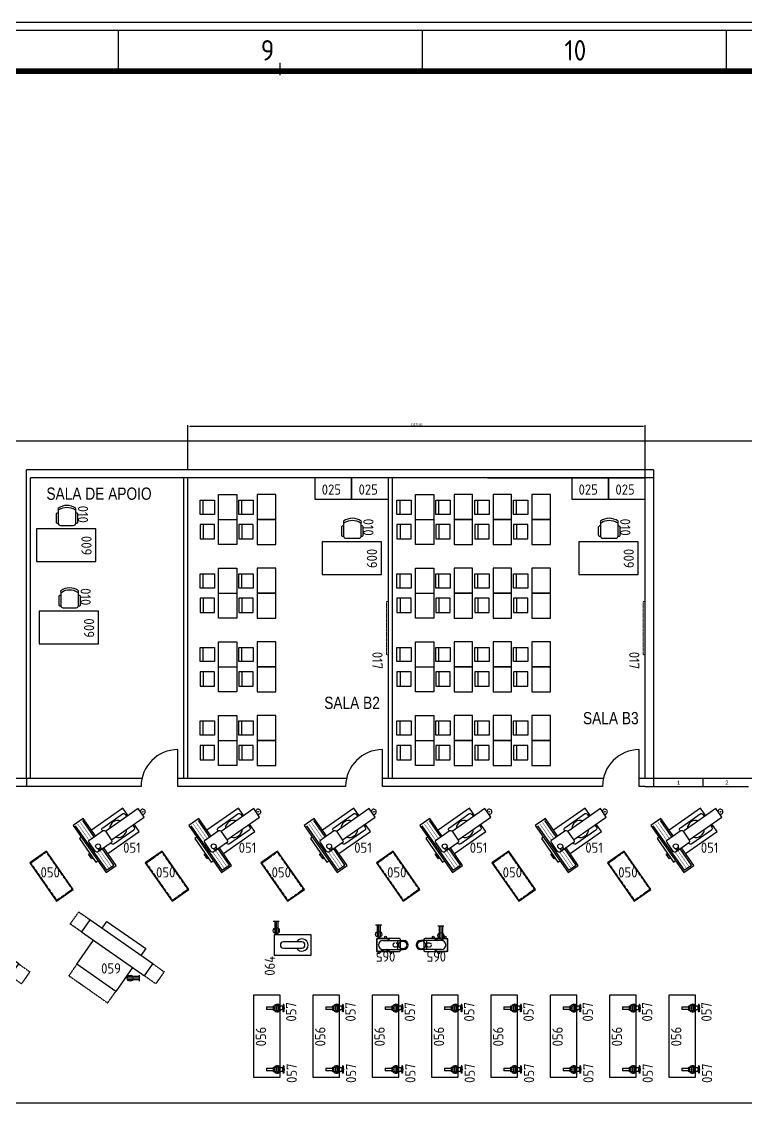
# Model space of a CAD drawing. Header units: millimetres. Extents: x 18768 to 1484868, y -11027 to 520152.
# Drawn here: x 714123 to 731816, y 157799 to 184707 of the extents above; entities that cross this region are included whole.
import ezdxf
from ezdxf.enums import TextEntityAlignment as Align

# ---------------------------------------------------------------- set-up
doc = ezdxf.new("R2010")
doc.units = ezdxf.units.MM
for name, pattern in [('DASHDOT2', [0.5, 0.25, -0.125, 0, -0.125]), ('DASHED', [0.75, 0.55, -0.2]), ('DIVIDE', [2.15, 1.5, -0.2, 0.05, -0.15, 0.05, -0.2]), ('HIDDEN', [0.375, 0.25, -0.125]), ('HIDDEN2', [4.7625, 3.175, -1.5875])]:
    doc.linetypes.add(name, pattern=pattern)
for name, color, linetype in [('025', 3, 'Continuous'), ('050', 166, 'Continuous'), ('100', 176, 'Continuous'), ('4-MOBILIA', 4, 'Continuous'), ('L018-SIMBOLO1', 3, 'Continuous'), ('L025-CONTORNO', 7, 'Continuous'), ('L025-IMAGIN', 1, 'DIVIDE'), ('L025-TEXTO', 7, 'Continuous'), ('L035-ARRANJO-ADQUIRIR', 102, 'Continuous'), ('L035-ARRANJO-EXISTENTE', 180, 'Continuous'), ('L035-TEXTO', 40, 'Continuous'), ('L1-ARRANJO', 5, 'Continuous'), ('L9-DASHDOT', 1, 'DASHDOT2'), ('PAREDES', 7, 'Continuous')]:
    doc.layers.add(name, color=color, linetype=linetype)
doc.layers.add('L035-DEMOLIÇÃO', color=40, linetype='Continuous', plot=False)
doc.styles.add('ISO-CP--18', font='isocp.shx', dxfattribs={"width": 0.75, "height": 180})
doc.styles.add('ISO-CP--25', font='isocp.shx', dxfattribs={"height": 250})
doc.styles.add('ISO-CP--50', font='isocp.shx', dxfattribs={"height": 500})
doc.styles.get("Standard").update_dxf_attribs({"font": 'arial.ttf'})
doc.dimstyles.new('Anotativo', dxfattribs={"dimscale": 0, "dimtxt": 2.5, "dimasz": 2.5, "dimexe": 1.25, "dimexo": 0.625, "dimtad": 1, "dimtxsty": 'Standard', "dimcen": 2.5, "dimadec": 0, "dimazin": 0, "dimtfac": 1, "dimtmove": 0, "dimatfit": 3, "dimfxl": 1, "dimarcsym": 0})

# ---------------------------------------------------------------- blocks, each defined once
blk = doc.blocks.new('A0')
at = {"layer": '025'}
for points in [[(119300, 84500), (119300, 0), (0, 0), (0, 84500)], [(200, 84300), (119100, 84300), (119100, 200), (200, 200)]]:
    blk.add_lwpolyline(points, close=True, dxfattribs=at)
at = {"layer": '050'}
for p, q in [((59648, 84300), (59648, 83300)), ((67079, 84300), (67079, 83300)), ((74510, 84300), (74510, 83300))]:
    blk.add_line(p, q, dxfattribs=at)
at = {"layer": '100'}
for p, q in [((63600, 83500), (63600, 83200)), ((63550, 83300), (63650, 83300)), ((63565, 83300), (63635, 83300))]:
    blk.add_line(p, q, dxfattribs=at)
at = {"layer": '100', "const_width": 140}
blk.add_lwpolyline([(2700, 83300), (118100, 83300), (118100, 1200), (2700, 1200)], close=True, dxfattribs=at)
at = {"layer": '050', "style": 'ISO-CP--50'}
for s, p in [('9', (63137, 83558)), ('10', (70560, 83558))]:
    blk.add_text(s, height=500, dxfattribs=at).set_placement(p)
blk = doc.blocks.new('*D203')
at = {"color": 0, "lineweight": -2, "transparency": 16777216}
for p, q in [((718179, 173777), (718179, 174852)), ((718229, 174827), (729306, 174827)), ((729356, 173577), (729356, 174852))]:
    blk.add_line(p, q, dxfattribs=at)
at = {"color": 0, "lineweight": 15, "transparency": 16777216}
for points in [[(718229, 174836), (718229, 174819), (718179, 174827)], [(729306, 174836), (729306, 174819), (729356, 174827)]]:
    blk.add_solid(points, dxfattribs=at)
at = {"layer": 'DEFPOINTS', "color": 0, "lineweight": 15, "transparency": 16777216}
for p in [(729356, 174827), (718179, 173765), (729356, 173565)]:
    blk.add_point(p, dxfattribs=at)
at = {"color": 0, "transparency": 16777216, "insert": (723768, 174870), "char_height": 50, "attachment_point": 5}
blk.add_mtext('11176,85', dxfattribs=at)
blk = doc.blocks.new('BL_SENAI_id9300159197')
at = {"layer": 'L025-CONTORNO', "color": 0, "linetype": 'HIDDEN', "lineweight": 9}
blk.add_lwpolyline([(-650, -50), (650, -50), (650, 0), (-650, 0)], close=True, dxfattribs=at)
at = {"layer": 'L025-TEXTO', "lineweight": 9, "style": 'ISO-CP--25'}
blk.add_attdef('rmp_mt_codmaterial', (15, 15), '', height=40, dxfattribs=at)
at = {"layer": 'L025-TEXTO', "lineweight": 9, "style": 'ISO-CP--25', "flags": 1}
for tag in ['rmp_mt_nomeunid', 'rmp_mt_potencia', 'rmp_mt_cod']:
    blk.add_attdef(tag, (15, 15), '', height=40, dxfattribs=at)
blk = doc.blocks.new('BL_SENAI_id9320211380')
at = {"layer": 'L035-ARRANJO-ADQUIRIR', "color": 0}
for points in [[(-38, 199), (-58, 199, 0.414214), (-88, 169), (-88, -21, 0.414214), (-58, -51), (-38, -51)], [(388, -137, 0.129448), (395, -110), (395, 195, 0.414214), (341, 249), (16, 249, 0.414214), (-38, 195), (-38, -112, 0.120944), (-32, -137)], [(395, -51), (415, -51, 0.414214), (445, -21), (445, 169, 0.414214), (415, 199), (395, 199)], [(368, -137, -0.290756), (-12, -137, 0.829608), (-38, -166, 0.333333), (394, -166, 0.829608), (368, -137)]]:
    blk.add_lwpolyline(points, format="xyb", dxfattribs=at)
at = {"layer": 'L025-TEXTO', "style": 'ISO-CP--25'}
blk.add_attdef('rmp_mt_codmaterial', (15, 15), '', height=40, dxfattribs=at)
at = {"layer": 'L025-TEXTO', "style": 'ISO-CP--25', "flags": 1}
for tag in ['rmp_mt_nomeunid', 'rmp_mt_potencia', 'rmp_mt_cod']:
    blk.add_attdef(tag, (15, 15), '', height=40, dxfattribs=at)
blk = doc.blocks.new('BL_SENAI_id9320220810')
at = {"layer": 'L025-CONTORNO', "color": 0}
blk.add_lwpolyline([(-688, 238), (112, 238), (112, 1688), (-688, 1688)], close=True, dxfattribs=at)
at = {"layer": 'L025-TEXTO', "style": 'ISO-CP--25'}
blk.add_attdef('rmp_mt_codmaterial', (15, 15), '', height=40, dxfattribs=at)
at = {"layer": 'L025-TEXTO', "style": 'ISO-CP--25', "flags": 1}
for tag in ['rmp_mt_nomeunid', 'rmp_mt_potencia', 'rmp_mt_cod']:
    blk.add_attdef(tag, (15, 15), '', height=40, dxfattribs=at)
blk = doc.blocks.new('BL_SENAI_id9320230440')
at = {"layer": 'L035-ARRANJO-ADQUIRIR', "color": 0}
blk.add_lwpolyline([(0, 520), (-900, 520), (-900, 0), (0, 0)], close=True, dxfattribs=at)
at = {"layer": 'L025-TEXTO', "style": 'ISO-CP--25'}
blk.add_attdef('rmp_mt_codmaterial', (15, 15), '', height=40, dxfattribs=at)
at = {"layer": 'L025-TEXTO', "style": 'ISO-CP--25', "flags": 1}
for tag in ['rmp_mt_nomeunid', 'rmp_mt_potencia', 'rmp_mt_cod']:
    blk.add_attdef(tag, (15, 15), '', height=40, dxfattribs=at)
blk = doc.blocks.new('BL_SENAI_id9330820430')
at = {"layer": 'L035-ARRANJO-EXISTENTE', "color": 0}
for p, q in [((-1155, 673), (-395, -412)), ((-695, 408), (-971, 803)), ((410, 533), (281, 718)), ((-359, -5), (410, 533)), ((-572, 76), (-599, 116)), ((-519, 113), (-572, 76)), ((-545, 150), (-519, 113)), ((-211, -283), (-487, 112)), ((-395, -412), (-211, -283))]:
    blk.add_line(p, q, dxfattribs=at)
for points in [[(138, 922), (8, 1107), (-761, 568)], [(-271, 331), (527, 890), (383, 1095), (-415, 536)], [(-664, 430), (-962, 855), (-1207, 683), (-404, -464), (-159, -292), (-456, 133)], [(-1007, 396), (-1056, 361), (-655, -212), (-605, -177)]]:
    blk.add_lwpolyline(points, dxfattribs=at)
for points in [[(-491, 551), (-497, 560, -0.414214), (-484, 629), (-4, 966, -0.414214), (65, 953), (104, 899)], [(247, 694), (285, 639, -0.414214), (273, 570), (-207, 234, -0.414214), (-277, 246), (-283, 255)]]:
    blk.add_lwpolyline(points, format="xyb", dxfattribs=at)
at = {"layer": 'L035-ARRANJO-EXISTENTE', "color": 0, "const_width": 10}
for points in [[(-815, 318), (-1094, 717)], [(-756, 365), (-1032, 760)], [(-334, -369), (-613, 30)], [(-272, -326), (-548, 69)]]:
    blk.add_lwpolyline(points, dxfattribs=at)
at = {"layer": 'L035-ARRANJO-EXISTENTE', "color": 0}
blk.add_lwpolyline([(-662, 50), (-812, 265, -0.414214), (-800, 335), (-488, 553, -0.414214), (-418, 541), (-268, 326, -0.414214), (-280, 256), (-592, 38, -0.414214)], format="xyb", close=True, dxfattribs=at)
blk.add_lwpolyline([(-748, -136), (-831, -17), (-805, 2), (-721, -118)], close=True, dxfattribs=at)
for centre, radius in [((493, 1019), 9.04), ((-598, 175), 59.7)]:
    blk.add_circle(centre, radius, dxfattribs=at)
for centre, radius, start, end in [((493, 1019), 61.7, 255.737, 174.263), ((-106, 600), 209, 71.712, 178.288), ((-106, 600), 209, 251.712, 358.288)]:
    blk.add_arc(centre, radius, start, end, dxfattribs=at)
at = {"layer": 'L025-TEXTO', "style": 'ISO-CP--18'}
blk.add_attdef('rmp_mt_codmaterial', (15, 15), '', height=40, dxfattribs=at)
at = {"layer": 'L025-TEXTO', "style": 'ISO-CP--18', "flags": 1}
for tag in ['rmp_mt_nomeunid', 'rmp_mt_potencia', 'rmp_mt_cod']:
    blk.add_attdef(tag, (15, 15), '', height=40, dxfattribs=at)
blk = doc.blocks.new('BL_SENAI_id9320230820')
at = {"layer": 'L035-ARRANJO-EXISTENTE', "color": 0}
blk.add_lwpolyline([(-449, -183), (691, -183), (691, 317), (-449, 317)], close=True, dxfattribs=at)
at = {"layer": 'L035-ARRANJO-EXISTENTE', "color": 0, "linetype": 'HIDDEN2'}
blk.add_lwpolyline([(-431, -165), (673, -165), (673, 299), (-431, 299)], close=True, dxfattribs=at)
at = {"layer": 'L025-TEXTO', "style": 'ISO-CP--25'}
blk.add_attdef('rmp_mt_codmaterial', (15, 15), '', height=40, dxfattribs=at)
at = {"layer": 'L025-TEXTO', "style": 'ISO-CP--25', "flags": 1}
for tag in ['rmp_mt_nomeunid', 'rmp_mt_potencia', 'rmp_mt_cod']:
    blk.add_attdef(tag, (15, 15), '', height=40, dxfattribs=at)
blk = doc.blocks.new('BL_SENAI_id9310100290')
at = {"layer": 'L035-ARRANJO-EXISTENTE', "color": 0}
for p, q in [((-515, 200), (-515, 139)), ((-515, 200), (-340, 200)), ((-340, 139), (-515, 139)), ((-340, 112), (-340, 227)), ((-340, 227), (-272, 227)), ((-272, 112), (-340, 112)), ((-228, 233), (-238, 233)), ((-238, 219), (-238, 106)), ((-238, 106), (-228, 106)), ((-228, 106), (-228, 233)), ((-217, 106), (-217, 233)), ((-217, 233), (-207, 233)), ((-207, 106), (-217, 106)), ((-207, 219), (-207, 106)), ((-178, 144), (-178, 195)), ((-114, 214), (-159, 214)), ((-114, 125), (-159, 125)), ((-121, 214), (-121, 125)), ((-114, 214), (-114, 125))]:
    blk.add_line(p, q, dxfattribs=at)
for points in [[(-340, 143), (-340, 197), (-314, 197), (-314, 143)], [(-268, 233), (-238, 233), (-238, 106), (-268, 106)], [(-178, 233), (-207, 233), (-207, 106), (-178, 106)], [(-114, 156), (-114, 183), (-83, 183), (-83, 156)], [(-104, 259), (-104, 252), (-88, 252), (-88, 259)], [(-104, 80), (-104, 86), (-88, 86), (-88, 80)]]:
    blk.add_lwpolyline(points, close=True, dxfattribs=at)
for points in [[(-99, 183), (-99, 252), (-92, 252), (-92, 183)], [(-92, 156), (-92, 86), (-99, 86), (-99, 156)]]:
    blk.add_lwpolyline(points, dxfattribs=at)
for centre in [(-250, 248), (-250, 92)]:
    blk.add_circle(centre, 7.45, dxfattribs=at)
for centre, radius, start, end in [((-247, 170), 92.8, 41.7386, 141.8707), ((-247, 170), 92.8, 218.1293, 318.2614), ((-272, 231), 4.33, 270, 0), ((-272, 108), 4.33, 0, 90), ((-159, 233), 19, 180, 270), ((-159, 106), 19, 90, 180)]:
    blk.add_arc(centre, radius, start, end, dxfattribs=at)
at = {"layer": 'L025-TEXTO', "style": 'ISO-CP--25'}
blk.add_attdef('rmp_mt_codmaterial', (15, 15), '', height=40, dxfattribs=at)
at = {"layer": 'L025-TEXTO', "style": 'ISO-CP--25', "flags": 1}
for tag in ['rmp_mt_nomeunid', 'rmp_mt_potencia', 'rmp_mt_cod']:
    blk.add_attdef(tag, (15, 15), '', height=40, dxfattribs=at)
blk = doc.blocks.new('BL_SENAI_id9320240650')
at = {"layer": 'L035-ARRANJO-EXISTENTE', "color": 0}
blk.add_lwpolyline([(-595, 399), (-595, -251), (1405, -251), (1405, 399)], close=True, dxfattribs=at)
at = {"layer": 'L025-TEXTO', "style": 'ISO-CP--25'}
blk.add_attdef('rmp_mt_codmaterial', (15, 15), '', height=40, dxfattribs=at)
at = {"layer": 'L025-TEXTO', "style": 'ISO-CP--25', "flags": 1}
for tag in ['rmp_mt_nomeunid', 'rmp_mt_potencia', 'rmp_mt_cod']:
    blk.add_attdef(tag, (15, 15), '', height=40, dxfattribs=at)
blk = doc.blocks.new('BL_SENAI_id9330820400')
at = {"layer": 'L1-ARRANJO', "color": 0}
for points in [[(-1485, 714), (-1485, 1424), (-325, 1424), (-325, 714)], [(-325, 354), (-325, 149), (-1485, 149), (-1485, 354)]]:
    blk.add_lwpolyline(points, dxfattribs=at)
blk.add_lwpolyline([(35, 714), (-1845, 714), (-1845, 354), (35, 354)], close=True, dxfattribs=at)
at = {"layer": 'L9-DASHDOT', "color": 0}
for points in [[(-325, 1424), (-325, 1769), (-1485, 1769), (-1485, 1424)], [(-1845, 354), (-2180, 354), (-2180, 714), (-1845, 714)], [(35, 714), (370, 714), (370, 354), (35, 354)]]:
    blk.add_lwpolyline(points, dxfattribs=at)
at = {"layer": 'L025-TEXTO', "style": 'ISO-CP--25'}
blk.add_attdef('rmp_mt_codmaterial', (15, 15), '', height=40, dxfattribs=at)
at = {"layer": 'L025-TEXTO', "style": 'ISO-CP--25', "flags": 1}
for tag in ['rmp_mt_nomeunid', 'rmp_mt_potencia', 'rmp_mt_cod']:
    blk.add_attdef(tag, (15, 15), '', height=40, dxfattribs=at)
blk = doc.blocks.new('BL_SENAI_id9330820370')
at = {"layer": 'L035-ARRANJO-EXISTENTE', "color": 0}
blk.add_lwpolyline([(0, 900), (-500, 900), (-500, 0), (0, 0)], close=True, dxfattribs=at)
blk.add_lwpolyline([(-325, 675), (-325, 225, 1), (-175, 225), (-175, 675, 1)], format="xyb", close=True, dxfattribs=at)
blk.add_arc((-250, 675), 150, 300, 240, dxfattribs=at)
at = {"layer": 'L025-TEXTO', "style": 'ISO-CP--25'}
blk.add_attdef('rmp_mt_codmaterial', (15, 15), '', height=40, dxfattribs=at)
at = {"layer": 'L025-TEXTO', "style": 'ISO-CP--25', "flags": 1}
for tag in ['rmp_mt_nomeunid', 'rmp_mt_potencia', 'rmp_mt_cod']:
    blk.add_attdef(tag, (15, 15), '', height=40, dxfattribs=at)
blk = doc.blocks.new('BL_SENAI_id9390100010')
at = {"layer": 'L035-ARRANJO-ADQUIRIR', "color": 0}
for p, q in [((-75, -77), (-75, 429)), ((142, 289), (-75, 289)), ((142, -77), (142, 429)), ((-148, 3), (-75, 94)), ((-143, -1), (-75, 74)), ((210, 106), (142, 24)), ((215, 101), (142, 3)), ((215, -154), (142, -63)), ((209, -158), (142, -83))]:
    blk.add_line(p, q, dxfattribs=at)
at = {"layer": 'L035-ARRANJO-ADQUIRIR', "color": 0, "linetype": 'DASHED'}
blk.add_line((164, -219), (-98, -219), dxfattribs=at)
at = {"layer": 'L035-ARRANJO-ADQUIRIR', "color": 0}
for points in [[(189, 229), (189, 326, 0.414214), (164, 351), (-98, 351, 0.414214), (-123, 326), (-123, 35)], [(-123, 21), (-123, -194, 0.178739), (-117, -210, 0.178739)], [(183, -210, 0.178739), (189, -194), (189, -136)]]:
    blk.add_lwpolyline(points, format="xyb", dxfattribs=at)
for points in [[(-88, 78), (-117, 78), (-117, 43)], [(-117, 28), (-117, -210), (-117, -232), (183, -232), (183, -129)], [(183, 74), (183, 78), (142, 78)], [(183, -114), (183, 58)], [(189, 81), (189, 229)], [(189, -122), (189, 66)]]:
    blk.add_lwpolyline(points, dxfattribs=at)
at = {"layer": 'L035-ARRANJO-ADQUIRIR', "color": 0, "linetype": 'DASHED'}
for points in [[(-117, -210, 0.219243), (-98, -219)], [(164, -219, 0.219243), (183, -210, 0.219243)]]:
    blk.add_lwpolyline(points, format="xyb", dxfattribs=at)
for centre, radius in [((33, 407), 97.5), ((33, 229), 55.8)]:
    blk.add_circle(centre, radius, dxfattribs=at)
at = {"layer": 'L035-ARRANJO-ADQUIRIR', "color": 0}
for centre in [(-159, -15), (226, 121), (226, -172)]:
    blk.add_circle(centre, 22, dxfattribs=at)
for centre, start, end in [((33, 429), 0, 180), ((33, -77), 180, 0)]:
    blk.add_arc(centre, 109, start, end, dxfattribs=at)
at = {"layer": 'L025-TEXTO', "style": 'ISO-CP--25'}
blk.add_attdef('rmp_mt_codmaterial', (15, 15), '', height=40, dxfattribs=at)
at = {"layer": 'L025-TEXTO', "style": 'ISO-CP--25', "flags": 1}
for tag in ['rmp_mt_nomeunid', 'rmp_mt_potencia', 'rmp_mt_cod']:
    blk.add_attdef(tag, (15, 15), '', height=40, dxfattribs=at)

msp = doc.modelspace()

# ---------------------------------------------------------------- linework, layer by layer
for p, q in [((717932.288, 166024.6), (717932.288, 166924.6)), ((722932.288, 166024.6), (722932.288, 166924.6)), ((729209.139, 166024.6), (729209.139, 166924.6))]:
    msp.add_line(p, q)
at = {"color": 1}
for p, q in [((714229.324, 166224.6), (714229.324, 166024.6)), ((729560.175, 166024.6), (729560.175, 166224.6)), ((730772.175, 166024.6), (730772.175, 166224.6))]:
    msp.add_line(p, q, dxfattribs=at)
for centre in [(717932.288, 166024.6), (722932.288, 166024.6), (729209.139, 166024.6)]:
    msp.add_arc(centre, 900, 90, 180)
at = {"layer": '4-MOBILIA', "linetype": 'Continuous'}
for p, q in [((718548.434, 172673.919), (718548.434, 173023.919)), ((719498.434, 172673.919), (719498.434, 173023.919)), ((723361.365, 172673.919), (723361.365, 173023.919)), ((724311.365, 172673.919), (724311.365, 173023.919)), ((725261.365, 172673.919), (725261.365, 173023.919)), ((726211.365, 172673.919), (726211.365, 173023.919)), ((718548.434, 172423.919), (718548.434, 172073.919)), ((719498.434, 172423.919), (719498.434, 172073.919)), ((723361.365, 172423.919), (723361.365, 172073.919)), ((724311.365, 172423.919), (724311.365, 172073.919)), ((725261.365, 172423.919), (725261.365, 172073.919)), ((726211.365, 172423.919), (726211.365, 172073.919)), ((718548.434, 170873.919), (718548.434, 171223.919)), ((719498.434, 170873.919), (719498.434, 171223.919)), ((723361.365, 170873.919), (723361.365, 171223.919)), ((724311.365, 170873.919), (724311.365, 171223.919)), ((725261.365, 170873.919), (725261.365, 171223.919)), ((726211.365, 170873.919), (726211.365, 171223.919)), ((718548.434, 170623.919), (718548.434, 170273.919)), ((719498.434, 170623.919), (719498.434, 170273.919)), ((723361.365, 170623.919), (723361.365, 170273.919)), ((724311.365, 170623.919), (724311.365, 170273.919)), ((725261.365, 170623.919), (725261.365, 170273.919)), ((726211.365, 170623.919), (726211.365, 170273.919)), ((718548.434, 169073.919), (718548.434, 169423.919)), ((719498.434, 169073.919), (719498.434, 169423.919)), ((723361.365, 169073.919), (723361.365, 169423.919)), ((724311.365, 169073.919), (724311.365, 169423.919)), ((725261.365, 169073.919), (725261.365, 169423.919)), ((726211.365, 169073.919), (726211.365, 169423.919)), ((718548.434, 168823.919), (718548.434, 168473.919)), ((719498.434, 168823.919), (719498.434, 168473.919)), ((723361.365, 168823.919), (723361.365, 168473.919)), ((724311.365, 168823.919), (724311.365, 168473.919)), ((725261.365, 168823.919), (725261.365, 168473.919)), ((726211.365, 168823.919), (726211.365, 168473.919)), ((718548.434, 167273.919), (718548.434, 167623.919)), ((719498.434, 167273.919), (719498.434, 167623.919)), ((723361.365, 167273.919), (723361.365, 167623.919)), ((724311.365, 167273.919), (724311.365, 167623.919)), ((725261.365, 167273.919), (725261.365, 167623.919)), ((726211.365, 167273.919), (726211.365, 167623.919)), ((718548.434, 167023.919), (718548.434, 166673.919)), ((719498.434, 167023.919), (719498.434, 166673.919)), ((723361.365, 167023.919), (723361.365, 166673.919)), ((724311.365, 167023.919), (724311.365, 166673.919)), ((725261.365, 167023.919), (725261.365, 166673.919)), ((726211.365, 167023.919), (726211.365, 166673.919))]:
    msp.add_line(p, q, dxfattribs=at)
at = {"layer": '4-MOBILIA'}
for p, q in [((718923.434, 172548.919), (719373.434, 172548.919)), ((718923.434, 172548.919), (719373.434, 172548.919)), ((723736.365, 172548.919), (724186.365, 172548.919)), ((723736.365, 172548.919), (724186.365, 172548.919)), ((718923.434, 170748.919), (719373.434, 170748.919)), ((718923.434, 170748.919), (719373.434, 170748.919)), ((723736.365, 170748.919), (724186.365, 170748.919)), ((723736.365, 170748.919), (724186.365, 170748.919)), ((718923.434, 168948.919), (719373.434, 168948.919)), ((718923.434, 168948.919), (719373.434, 168948.919)), ((723736.365, 168948.919), (724186.365, 168948.919)), ((723736.365, 168948.919), (724186.365, 168948.919)), ((718923.434, 167148.919), (719373.434, 167148.919)), ((718923.434, 167148.919), (719373.434, 167148.919)), ((723736.365, 167148.919), (724186.365, 167148.919)), ((723736.365, 167148.919), (724186.365, 167148.919))]:
    msp.add_line(p, q, dxfattribs=at)
at = {"layer": '4-MOBILIA', "linetype": 'Continuous'}
for points in [[(718473.434, 172673.919), (718473.434, 173023.919), (718823.434, 173023.919), (718823.434, 172673.919)], [(719423.434, 172673.919), (719423.434, 173023.919), (719773.434, 173023.919), (719773.434, 172673.919)], [(723286.365, 172673.919), (723286.365, 173023.919), (723636.365, 173023.919), (723636.365, 172673.919)], [(724236.365, 172673.919), (724236.365, 173023.919), (724586.365, 173023.919), (724586.365, 172673.919)], [(725186.365, 172673.919), (725186.365, 173023.919), (725536.365, 173023.919), (725536.365, 172673.919)], [(726136.365, 172673.919), (726136.365, 173023.919), (726486.365, 173023.919), (726486.365, 172673.919)], [(718823.434, 172073.919), (718823.434, 172423.919), (718473.434, 172423.919), (718473.434, 172073.919)], [(719773.434, 172073.919), (719773.434, 172423.919), (719423.434, 172423.919), (719423.434, 172073.919)], [(723636.365, 172073.919), (723636.365, 172423.919), (723286.365, 172423.919), (723286.365, 172073.919)], [(724586.365, 172073.919), (724586.365, 172423.919), (724236.365, 172423.919), (724236.365, 172073.919)], [(725536.365, 172073.919), (725536.365, 172423.919), (725186.365, 172423.919), (725186.365, 172073.919)], [(726486.365, 172073.919), (726486.365, 172423.919), (726136.365, 172423.919), (726136.365, 172073.919)], [(718473.434, 170873.919), (718473.434, 171223.919), (718823.434, 171223.919), (718823.434, 170873.919)], [(719423.434, 170873.919), (719423.434, 171223.919), (719773.434, 171223.919), (719773.434, 170873.919)], [(723286.365, 170873.919), (723286.365, 171223.919), (723636.365, 171223.919), (723636.365, 170873.919)], [(724236.365, 170873.919), (724236.365, 171223.919), (724586.365, 171223.919), (724586.365, 170873.919)], [(725186.365, 170873.919), (725186.365, 171223.919), (725536.365, 171223.919), (725536.365, 170873.919)], [(726136.365, 170873.919), (726136.365, 171223.919), (726486.365, 171223.919), (726486.365, 170873.919)], [(718823.434, 170273.919), (718823.434, 170623.919), (718473.434, 170623.919), (718473.434, 170273.919)], [(719773.434, 170273.919), (719773.434, 170623.919), (719423.434, 170623.919), (719423.434, 170273.919)], [(723636.365, 170273.919), (723636.365, 170623.919), (723286.365, 170623.919), (723286.365, 170273.919)], [(724586.365, 170273.919), (724586.365, 170623.919), (724236.365, 170623.919), (724236.365, 170273.919)], [(725536.365, 170273.919), (725536.365, 170623.919), (725186.365, 170623.919), (725186.365, 170273.919)], [(726486.365, 170273.919), (726486.365, 170623.919), (726136.365, 170623.919), (726136.365, 170273.919)], [(718473.434, 169073.919), (718473.434, 169423.919), (718823.434, 169423.919), (718823.434, 169073.919)], [(719423.434, 169073.919), (719423.434, 169423.919), (719773.434, 169423.919), (719773.434, 169073.919)], [(723286.365, 169073.919), (723286.365, 169423.919), (723636.365, 169423.919), (723636.365, 169073.919)], [(724236.365, 169073.919), (724236.365, 169423.919), (724586.365, 169423.919), (724586.365, 169073.919)], [(725186.365, 169073.919), (725186.365, 169423.919), (725536.365, 169423.919), (725536.365, 169073.919)], [(726136.365, 169073.919), (726136.365, 169423.919), (726486.365, 169423.919), (726486.365, 169073.919)], [(718823.434, 168473.919), (718823.434, 168823.919), (718473.434, 168823.919), (718473.434, 168473.919)], [(719773.434, 168473.919), (719773.434, 168823.919), (719423.434, 168823.919), (719423.434, 168473.919)], [(723636.365, 168473.919), (723636.365, 168823.919), (723286.365, 168823.919), (723286.365, 168473.919)], [(724586.365, 168473.919), (724586.365, 168823.919), (724236.365, 168823.919), (724236.365, 168473.919)], [(725536.365, 168473.919), (725536.365, 168823.919), (725186.365, 168823.919), (725186.365, 168473.919)], [(726486.365, 168473.919), (726486.365, 168823.919), (726136.365, 168823.919), (726136.365, 168473.919)], [(718473.434, 167273.919), (718473.434, 167623.919), (718823.434, 167623.919), (718823.434, 167273.919)], [(719423.434, 167273.919), (719423.434, 167623.919), (719773.434, 167623.919), (719773.434, 167273.919)], [(723286.365, 167273.919), (723286.365, 167623.919), (723636.365, 167623.919), (723636.365, 167273.919)], [(724236.365, 167273.919), (724236.365, 167623.919), (724586.365, 167623.919), (724586.365, 167273.919)], [(725186.365, 167273.919), (725186.365, 167623.919), (725536.365, 167623.919), (725536.365, 167273.919)], [(726136.365, 167273.919), (726136.365, 167623.919), (726486.365, 167623.919), (726486.365, 167273.919)], [(718823.434, 166673.919), (718823.434, 167023.919), (718473.434, 167023.919), (718473.434, 166673.919)], [(719773.434, 166673.919), (719773.434, 167023.919), (719423.434, 167023.919), (719423.434, 166673.919)], [(723636.365, 166673.919), (723636.365, 167023.919), (723286.365, 167023.919), (723286.365, 166673.919)], [(724586.365, 166673.919), (724586.365, 167023.919), (724236.365, 167023.919), (724236.365, 166673.919)], [(725536.365, 166673.919), (725536.365, 167023.919), (725186.365, 167023.919), (725186.365, 166673.919)], [(726486.365, 166673.919), (726486.365, 167023.919), (726136.365, 167023.919), (726136.365, 166673.919)]]:
    msp.add_lwpolyline(points, close=True, dxfattribs=at)
at = {"layer": '4-MOBILIA'}
for points in [[(719373.434, 173158.919), (719373.434, 172548.919), (719373.434, 171938.919), (718923.434, 171938.919), (718923.434, 172548.919), (718923.434, 173158.919)], [(719873.434, 173158.919), (719873.434, 172548.919), (719873.434, 171938.919), (720323.434, 171938.919), (720323.434, 172548.919), (720323.434, 173158.919)], [(724186.365, 173158.919), (724186.365, 172548.919), (724186.365, 171938.919), (723736.365, 171938.919), (723736.365, 172548.919), (723736.365, 173158.919)], [(724686.365, 173158.919), (724686.365, 172548.919), (724686.365, 171938.919), (725136.365, 171938.919), (725136.365, 172548.919), (725136.365, 173158.919)], [(725636.365, 173158.919), (725636.365, 172548.919), (725636.365, 171938.919), (726086.365, 171938.919), (726086.365, 172548.919), (726086.365, 173158.919)], [(726586.365, 173158.919), (726586.365, 172548.919), (726586.365, 171938.919), (727036.365, 171938.919), (727036.365, 172548.919), (727036.365, 173158.919)], [(719873.434, 172548.919), (720323.434, 172548.919)], [(724686.365, 172548.919), (725136.365, 172548.919)], [(725636.365, 172548.919), (726086.365, 172548.919)], [(726586.365, 172548.919), (727036.365, 172548.919)], [(719373.434, 171358.919), (719373.434, 170748.919), (719373.434, 170138.919), (718923.434, 170138.919), (718923.434, 170748.919), (718923.434, 171358.919)], [(719873.434, 171358.919), (719873.434, 170748.919), (719873.434, 170138.919), (720323.434, 170138.919), (720323.434, 170748.919), (720323.434, 171358.919)], [(724186.365, 171358.919), (724186.365, 170748.919), (724186.365, 170138.919), (723736.365, 170138.919), (723736.365, 170748.919), (723736.365, 171358.919)], [(724686.365, 171358.919), (724686.365, 170748.919), (724686.365, 170138.919), (725136.365, 170138.919), (725136.365, 170748.919), (725136.365, 171358.919)], [(725636.365, 171358.919), (725636.365, 170748.919), (725636.365, 170138.919), (726086.365, 170138.919), (726086.365, 170748.919), (726086.365, 171358.919)], [(726586.365, 171358.919), (726586.365, 170748.919), (726586.365, 170138.919), (727036.365, 170138.919), (727036.365, 170748.919), (727036.365, 171358.919)], [(719873.434, 170748.919), (720323.434, 170748.919)], [(724686.365, 170748.919), (725136.365, 170748.919)], [(725636.365, 170748.919), (726086.365, 170748.919)], [(726586.365, 170748.919), (727036.365, 170748.919)], [(719373.434, 169558.919), (719373.434, 168948.919), (719373.434, 168338.919), (718923.434, 168338.919), (718923.434, 168948.919), (718923.434, 169558.919)], [(719873.434, 169558.919), (719873.434, 168948.919), (719873.434, 168338.919), (720323.434, 168338.919), (720323.434, 168948.919), (720323.434, 169558.919)], [(724186.365, 169558.919), (724186.365, 168948.919), (724186.365, 168338.919), (723736.365, 168338.919), (723736.365, 168948.919), (723736.365, 169558.919)], [(724686.365, 169558.919), (724686.365, 168948.919), (724686.365, 168338.919), (725136.365, 168338.919), (725136.365, 168948.919), (725136.365, 169558.919)], [(725636.365, 169558.919), (725636.365, 168948.919), (725636.365, 168338.919), (726086.365, 168338.919), (726086.365, 168948.919), (726086.365, 169558.919)], [(726586.365, 169558.919), (726586.365, 168948.919), (726586.365, 168338.919), (727036.365, 168338.919), (727036.365, 168948.919), (727036.365, 169558.919)], [(719873.434, 168948.919), (720323.434, 168948.919)], [(724686.365, 168948.919), (725136.365, 168948.919)], [(725636.365, 168948.919), (726086.365, 168948.919)], [(726586.365, 168948.919), (727036.365, 168948.919)], [(719373.434, 167758.919), (719373.434, 167148.919), (719373.434, 166538.919), (718923.434, 166538.919), (718923.434, 167148.919), (718923.434, 167758.919)], [(719873.434, 167758.919), (719873.434, 167148.919), (719873.434, 166538.919), (720323.434, 166538.919), (720323.434, 167148.919), (720323.434, 167758.919)], [(724186.365, 167758.919), (724186.365, 167148.919), (724186.365, 166538.919), (723736.365, 166538.919), (723736.365, 167148.919), (723736.365, 167758.919)], [(724686.365, 167758.919), (724686.365, 167148.919), (724686.365, 166538.919), (725136.365, 166538.919), (725136.365, 167148.919), (725136.365, 167758.919)], [(725636.365, 167758.919), (725636.365, 167148.919), (725636.365, 166538.919), (726086.365, 166538.919), (726086.365, 167148.919), (726086.365, 167758.919)], [(726586.365, 167758.919), (726586.365, 167148.919), (726586.365, 166538.919), (727036.365, 166538.919), (727036.365, 167148.919), (727036.365, 167758.919)], [(719873.434, 167148.919), (720323.434, 167148.919)], [(724686.365, 167148.919), (725136.365, 167148.919)], [(725636.365, 167148.919), (726086.365, 167148.919)], [(726586.365, 167148.919), (727036.365, 167148.919)]]:
    msp.add_lwpolyline(points, close=True, dxfattribs=at)
at = {"layer": 'L018-SIMBOLO1'}
for p, q in [((720411.688, 162720.74), (720261.688, 162720.74)), ((720299.188, 162720.74), (720299.188, 162430.788)), ((720336.688, 162720.74), (720336.688, 162420.74)), ((720374.188, 162720.74), (720374.188, 162430.788)), ((722914.268, 162631.291), (722764.268, 162631.291)), ((722801.768, 162631.291), (722801.768, 162341.34)), ((722839.268, 162631.291), (722839.268, 162331.291)), ((722876.768, 162631.291), (722876.768, 162341.34)), ((724433.691, 162605.735), (724283.691, 162605.735)), ((724321.191, 162605.735), (724321.191, 162315.783)), ((724358.691, 162605.735), (724358.691, 162305.735)), ((724396.191, 162605.735), (724396.191, 162315.783)), ((716991.305, 161338.686), (716691.305, 161338.686)), ((716991.305, 161376.186), (716701.353, 161376.186)), ((716991.305, 161301.186), (716701.353, 161301.186)), ((716991.305, 161263.686), (716991.305, 161413.686))]:
    msp.add_line(p, q, dxfattribs=at)
for centre in [(720336.688, 162495.74), (722839.268, 162406.291), (724358.691, 162380.735), (716766.305, 161338.686)]:
    msp.add_circle(centre, 75, dxfattribs=at)
at = {"layer": 'L025-IMAGIN'}
msp.add_line((734526.175, 158284.6), (697206.175, 158284.6), dxfattribs=at)
at = {"layer": 'L035-DEMOLIÇÃO', "linetype": 'ByBlock', "lineweight": -2}
msp.add_lwpolyline([(752992.582, 136941.079), (661094.301, 136941.079), (661094.301, 174469.673), (752992.582, 174469.673)], close=True, dxfattribs=at)
at = {"layer": 'PAREDES', "ltscale": 0.01}
for p, q in [((714229.324, 166224.6), (714229.324, 173764.6)), ((714329.324, 166224.6), (714329.324, 173564.6)), ((718079.324, 166224.6), (718079.324, 173564.6)), ((718179.324, 166224.6), (718179.324, 173564.6)), ((723079.324, 166224.6), (723079.324, 173564.6)), ((723179.324, 166224.6), (723179.324, 173564.6)), ((725496.245, 173564.6), (729356.175, 173564.6)), ((729356.175, 166224.6), (729356.175, 173564.6))]:
    msp.add_line(p, q, dxfattribs=at)
at = {"layer": 'PAREDES'}
for p, q in [((729556.175, 173764.6), (714229.324, 173764.6)), ((729556.175, 173564.6), (714329.324, 173564.6)), ((729556.175, 173764.6), (729556.175, 166224.6)), ((697206.175, 166224.6), (717054.791, 166224.6)), ((717032.288, 166024.6), (697206.175, 166024.6)), ((717932.288, 166224.6), (722054.791, 166224.6)), ((722032.288, 166024.6), (717932.288, 166024.6)), ((722932.288, 166224.6), (728331.642, 166224.6)), ((728309.139, 166024.6), (722932.288, 166024.6)), ((729209.139, 166224.6), (729356.175, 166224.6)), ((729356.175, 166024.6), (729209.139, 166024.6)), ((729356.175, 166224.6), (752176.175, 166224.6)), ((729356.175, 166024.6), (731876.175, 166024.6))]:
    msp.add_line(p, q, dxfattribs=at)

# ---------------------------------------------------------------- block references
at = {"layer": 'L025-CONTORNO'}
msp.add_blockref('A0', (656821.186, 100206.522), dxfattribs=at)
at = {"layer": 'L035-ARRANJO-ADQUIRIR'}
ref = msp.add_blockref('BL_SENAI_id9320230440', (721279.324, 173564.6), dxfattribs=dict(at, rotation=180))
ref.add_attrib('rmp_mt_codmaterial', '025', dxfattribs={"layer": 'L025-TEXTO', "height": 250, "style": 'ISO-CP--25'}).set_placement((721683.87, 173280.281), align=Align.MIDDLE)
ref = msp.add_blockref('BL_SENAI_id9320230440', (722179.324, 173564.6), dxfattribs=dict(at, rotation=180))
ref.add_attrib('rmp_mt_codmaterial', '025', dxfattribs={"layer": 'L025-TEXTO', "height": 250, "style": 'ISO-CP--25'}).set_placement((722583.87, 173280.281), align=Align.MIDDLE)
ref = msp.add_blockref('BL_SENAI_id9320230440', (727556.175, 173564.6), dxfattribs=dict(at, rotation=180))
ref.add_attrib('rmp_mt_codmaterial', '025', dxfattribs={"layer": 'L025-TEXTO', "height": 250, "style": 'ISO-CP--25'}).set_placement((727960.722, 173280.281), align=Align.MIDDLE)
ref = msp.add_blockref('BL_SENAI_id9320230440', (728456.175, 173564.6), dxfattribs=dict(at, rotation=180))
ref.add_attrib('rmp_mt_codmaterial', '025', dxfattribs={"layer": 'L025-TEXTO', "height": 250, "style": 'ISO-CP--25'}).set_placement((728860.722, 173280.281), align=Align.MIDDLE)
ref = msp.add_blockref('BL_SENAI_id9320211380', (715399.981, 172654.574), dxfattribs=dict(at, rotation=180))
ref.add_attrib('rmp_mt_codmaterial', '010', dxfattribs={"layer": 'L025-TEXTO', "height": 250, "rotation": 270, "style": 'ISO-CP--25'}).set_placement((715487.916, 172675.797), align=Align.CENTER)
ref = msp.add_blockref('BL_SENAI_id9320211380', (722375.72, 172338.824), dxfattribs=dict(at, rotation=180))
ref.add_attrib('rmp_mt_codmaterial', '010', dxfattribs={"layer": 'L025-TEXTO', "height": 250, "rotation": 270, "style": 'ISO-CP--25'}).set_placement((722463.655, 172360.046), align=Align.CENTER)
ref = msp.add_blockref('BL_SENAI_id9320211380', (728652.571, 172338.824), dxfattribs=dict(at, rotation=180))
ref.add_attrib('rmp_mt_codmaterial', '010', dxfattribs={"layer": 'L025-TEXTO', "height": 250, "rotation": 270, "style": 'ISO-CP--25'}).set_placement((728740.507, 172360.046), align=Align.CENTER)
ref = msp.add_blockref('BL_SENAI_id9320220810', (716168.648, 172209.877), dxfattribs=dict(at, rotation=90))
ref.add_attrib('rmp_mt_codmaterial', '009', dxfattribs={"layer": 'L025-TEXTO', "height": 250, "rotation": 270, "style": 'ISO-CP--25'}).set_placement((715573.471, 171910.922), align=Align.CENTER)
ref = msp.add_blockref('BL_SENAI_id9320220810', (723144.387, 171894.127), dxfattribs=dict(at, rotation=90))
ref.add_attrib('rmp_mt_codmaterial', '009', dxfattribs={"layer": 'L025-TEXTO', "height": 250, "rotation": 270, "style": 'ISO-CP--25'}).set_placement((722549.21, 171595.172), align=Align.CENTER)
ref = msp.add_blockref('BL_SENAI_id9320220810', (729421.238, 171894.127), dxfattribs=dict(at, rotation=90))
ref.add_attrib('rmp_mt_codmaterial', '009', dxfattribs={"layer": 'L025-TEXTO', "height": 250, "rotation": 270, "style": 'ISO-CP--25'}).set_placement((728826.061, 171595.172), align=Align.CENTER)
ref = msp.add_blockref('BL_SENAI_id9320211380', (715464.034, 170638.742), dxfattribs=dict(at, rotation=180))
ref.add_attrib('rmp_mt_codmaterial', '010', dxfattribs={"layer": 'L025-TEXTO', "height": 250, "rotation": 270, "style": 'ISO-CP--25'}).set_placement((715551.969, 170659.965), align=Align.CENTER)
ref = msp.add_blockref('BL_SENAI_id9300159197', (723079.324, 169894.6), dxfattribs=dict(at, rotation=270))
ref.add_attrib('rmp_mt_codmaterial', '017', dxfattribs={"layer": 'L025-TEXTO', "lineweight": 9, "height": 250, "rotation": 270, "style": 'ISO-CP--25'}).set_placement((722809.058, 169102.303), align=Align.MIDDLE)
ref = msp.add_blockref('BL_SENAI_id9300159197', (729356.175, 169894.6), dxfattribs=dict(at, rotation=270))
ref.add_attrib('rmp_mt_codmaterial', '017', dxfattribs={"layer": 'L025-TEXTO', "lineweight": 9, "height": 250, "rotation": 270, "style": 'ISO-CP--25'}).set_placement((729085.91, 169102.303), align=Align.MIDDLE)
ref = msp.add_blockref('BL_SENAI_id9320220810', (716232.7, 170194.045), dxfattribs=dict(at, rotation=90))
ref.add_attrib('rmp_mt_codmaterial', '009', dxfattribs={"layer": 'L025-TEXTO', "height": 250, "rotation": 270, "style": 'ISO-CP--25'}).set_placement((715637.523, 169895.09), align=Align.CENTER)
ref = msp.add_blockref('BL_SENAI_id9330820430', (716580.136, 164387.172), dxfattribs=at)
ref.add_attrib('rmp_mt_codmaterial', '051', (716595.136, 164402.172), dxfattribs={"layer": 'L025-TEXTO', "height": 250, "style": 'ISO-CP--18'})
ref = msp.add_blockref('BL_SENAI_id9330820430', (719403.749, 164387.172), dxfattribs=at)
ref.add_attrib('rmp_mt_codmaterial', '051', (719418.749, 164402.172), dxfattribs={"layer": 'L025-TEXTO', "height": 250, "style": 'ISO-CP--18'})
ref = msp.add_blockref('BL_SENAI_id9330820430', (722227.362, 164387.172), dxfattribs=at)
ref.add_attrib('rmp_mt_codmaterial', '051', (722242.362, 164402.172), dxfattribs={"layer": 'L025-TEXTO', "height": 250, "style": 'ISO-CP--18'})
ref = msp.add_blockref('BL_SENAI_id9330820430', (725050.975, 164387.172), dxfattribs=at)
ref.add_attrib('rmp_mt_codmaterial', '051', (725065.975, 164402.172), dxfattribs={"layer": 'L025-TEXTO', "height": 250, "style": 'ISO-CP--18'})
ref = msp.add_blockref('BL_SENAI_id9330820430', (727874.588, 164387.172), dxfattribs=at)
ref.add_attrib('rmp_mt_codmaterial', '051', (727889.588, 164402.172), dxfattribs={"layer": 'L025-TEXTO', "height": 250, "style": 'ISO-CP--18'})
ref = msp.add_blockref('BL_SENAI_id9330820430', (730698.201, 164387.172), dxfattribs=at)
ref.add_attrib('rmp_mt_codmaterial', '051', (730713.201, 164402.172), dxfattribs={"layer": 'L025-TEXTO', "height": 250, "style": 'ISO-CP--18'})
ref = msp.add_blockref('BL_SENAI_id9320230820', (714968.676, 163770.716), dxfattribs=dict(at, rotation=125.0000000000284))
ref.add_attrib('rmp_mt_codmaterial', '050', dxfattribs={"layer": 'L025-TEXTO', "height": 250, "style": 'ISO-CP--25'}).set_placement((714811.677, 163799.396), align=Align.CENTER)
ref = msp.add_blockref('BL_SENAI_id9320230820', (717792.289, 163770.716), dxfattribs=dict(at, rotation=125.0000000000284))
ref.add_attrib('rmp_mt_codmaterial', '050', dxfattribs={"layer": 'L025-TEXTO', "height": 250, "style": 'ISO-CP--25'}).set_placement((717635.29, 163799.396), align=Align.CENTER)
ref = msp.add_blockref('BL_SENAI_id9320230820', (720615.902, 163770.716), dxfattribs=dict(at, rotation=125.0000000000284))
ref.add_attrib('rmp_mt_codmaterial', '050', dxfattribs={"layer": 'L025-TEXTO', "height": 250, "style": 'ISO-CP--25'}).set_placement((720458.903, 163799.396), align=Align.CENTER)
ref = msp.add_blockref('BL_SENAI_id9320230820', (723439.515, 163770.716), dxfattribs=dict(at, rotation=125.0000000000284))
ref.add_attrib('rmp_mt_codmaterial', '050', dxfattribs={"layer": 'L025-TEXTO', "height": 250, "style": 'ISO-CP--25'}).set_placement((723282.516, 163799.396), align=Align.CENTER)
ref = msp.add_blockref('BL_SENAI_id9320230820', (726263.128, 163770.716), dxfattribs=dict(at, rotation=125.0000000000284))
ref.add_attrib('rmp_mt_codmaterial', '050', dxfattribs={"layer": 'L025-TEXTO', "height": 250, "style": 'ISO-CP--25'}).set_placement((726106.129, 163799.396), align=Align.CENTER)
ref = msp.add_blockref('BL_SENAI_id9320230820', (729086.741, 163770.716), dxfattribs=dict(at, rotation=125.0000000000284))
ref.add_attrib('rmp_mt_codmaterial', '050', dxfattribs={"layer": 'L025-TEXTO', "height": 250, "style": 'ISO-CP--25'}).set_placement((728929.742, 163799.396), align=Align.CENTER)
ref = msp.add_blockref('BL_SENAI_id9330820400', (712733.173, 163035.117), dxfattribs=dict(at, rotation=145))
ref.add_attrib('rmp_mt_codmaterial', '059', dxfattribs={"layer": 'L025-TEXTO', "height": 250, "style": 'ISO-CP--25'}).set_placement((713016.295, 161451.624), align=Align.CENTER)
ref = msp.add_blockref('BL_SENAI_id9330820400', (716015.768, 163035.117), dxfattribs=dict(at, rotation=145))
ref.add_attrib('rmp_mt_codmaterial', '059', dxfattribs={"layer": 'L025-TEXTO', "height": 250, "style": 'ISO-CP--25'}).set_placement((716298.889, 161451.624), align=Align.CENTER)
ref = msp.add_blockref('BL_SENAI_id9330820370', (720287.736, 161899.007), dxfattribs=dict(at, rotation=270))
ref.add_attrib('rmp_mt_codmaterial', '064', dxfattribs={"layer": 'L025-TEXTO', "height": 250, "rotation": 90, "style": 'ISO-CP--25'}).set_placement((720302.736, 161884.007), align=Align.RIGHT)
ref = msp.add_blockref('BL_SENAI_id9390100010', (723019.821, 162182.259), dxfattribs=dict(at, rotation=270))
ref.add_attrib('rmp_mt_codmaterial', '065', dxfattribs={"layer": 'L025-TEXTO', "height": 250, "rotation": 180, "style": 'ISO-CP--25'}).set_placement((723006.558, 161993.007), align=Align.CENTER)
ref = msp.add_blockref('BL_SENAI_id9390100010', (724295.651, 162115.756), dxfattribs=dict(at, rotation=90))
ref.add_attrib('rmp_mt_codmaterial', '065', dxfattribs={"layer": 'L025-TEXTO', "height": 250, "rotation": 180, "style": 'ISO-CP--25'}).set_placement((724246.558, 161993.007), align=Align.CENTER)
at = {"layer": 'L035-ARRANJO-EXISTENTE'}
ref = msp.add_blockref('BL_SENAI_id9320240650', (720181.484, 159514.94), dxfattribs=dict(at, rotation=90))
ref.add_attrib('rmp_mt_codmaterial', '056', dxfattribs={"layer": 'L025-TEXTO', "height": 250, "rotation": 90, "style": 'ISO-CP--25'}).set_placement((720086.629, 159911.879), align=Align.CENTER)
ref = msp.add_blockref('BL_SENAI_id9320240650', (721631.484, 159514.94), dxfattribs=dict(at, rotation=90))
ref.add_attrib('rmp_mt_codmaterial', '056', dxfattribs={"layer": 'L025-TEXTO', "height": 250, "rotation": 90, "style": 'ISO-CP--25'}).set_placement((721536.629, 159911.879), align=Align.CENTER)
ref = msp.add_blockref('BL_SENAI_id9320240650', (723081.484, 159514.94), dxfattribs=dict(at, rotation=90))
ref.add_attrib('rmp_mt_codmaterial', '056', dxfattribs={"layer": 'L025-TEXTO', "height": 250, "rotation": 90, "style": 'ISO-CP--25'}).set_placement((722986.629, 159911.879), align=Align.CENTER)
ref = msp.add_blockref('BL_SENAI_id9320240650', (724531.484, 159514.94), dxfattribs=dict(at, rotation=90))
ref.add_attrib('rmp_mt_codmaterial', '056', dxfattribs={"layer": 'L025-TEXTO', "height": 250, "rotation": 90, "style": 'ISO-CP--25'}).set_placement((724436.629, 159911.879), align=Align.CENTER)
ref = msp.add_blockref('BL_SENAI_id9320240650', (725981.484, 159514.94), dxfattribs=dict(at, rotation=90))
ref.add_attrib('rmp_mt_codmaterial', '056', dxfattribs={"layer": 'L025-TEXTO', "height": 250, "rotation": 90, "style": 'ISO-CP--25'}).set_placement((725886.629, 159911.879), align=Align.CENTER)
ref = msp.add_blockref('BL_SENAI_id9320240650', (727431.484, 159514.94), dxfattribs=dict(at, rotation=90))
ref.add_attrib('rmp_mt_codmaterial', '056', dxfattribs={"layer": 'L025-TEXTO', "height": 250, "rotation": 90, "style": 'ISO-CP--25'}).set_placement((727336.629, 159911.879), align=Align.CENTER)
ref = msp.add_blockref('BL_SENAI_id9320240650', (728881.484, 159514.94), dxfattribs=dict(at, rotation=90))
ref.add_attrib('rmp_mt_codmaterial', '056', dxfattribs={"layer": 'L025-TEXTO', "height": 250, "rotation": 90, "style": 'ISO-CP--25'}).set_placement((728786.629, 159911.879), align=Align.CENTER)
ref = msp.add_blockref('BL_SENAI_id9320240650', (730331.484, 159514.94), dxfattribs=dict(at, rotation=90))
ref.add_attrib('rmp_mt_codmaterial', '056', dxfattribs={"layer": 'L025-TEXTO', "height": 250, "rotation": 90, "style": 'ISO-CP--25'}).set_placement((730236.629, 159911.879), align=Align.CENTER)
ref = msp.add_blockref('BL_SENAI_id9310100290', (720610.542, 160436.508), dxfattribs=at)
ref.add_attrib('rmp_mt_codmaterial', '057', dxfattribs={"layer": 'L025-TEXTO', "height": 250, "rotation": 90, "style": 'ISO-CP--25'}).set_placement((720826.061, 160516.038), align=Align.CENTER)
ref = msp.add_blockref('BL_SENAI_id9310100290', (722060.542, 160436.508), dxfattribs=at)
ref.add_attrib('rmp_mt_codmaterial', '057', dxfattribs={"layer": 'L025-TEXTO', "height": 250, "rotation": 90, "style": 'ISO-CP--25'}).set_placement((722276.061, 160516.038), align=Align.CENTER)
ref = msp.add_blockref('BL_SENAI_id9310100290', (723510.542, 160436.508), dxfattribs=at)
ref.add_attrib('rmp_mt_codmaterial', '057', dxfattribs={"layer": 'L025-TEXTO', "height": 250, "rotation": 90, "style": 'ISO-CP--25'}).set_placement((723726.061, 160516.038), align=Align.CENTER)
ref = msp.add_blockref('BL_SENAI_id9310100290', (724960.542, 160436.508), dxfattribs=at)
ref.add_attrib('rmp_mt_codmaterial', '057', dxfattribs={"layer": 'L025-TEXTO', "height": 250, "rotation": 90, "style": 'ISO-CP--25'}).set_placement((725176.061, 160516.038), align=Align.CENTER)
ref = msp.add_blockref('BL_SENAI_id9310100290', (726410.542, 160436.508), dxfattribs=at)
ref.add_attrib('rmp_mt_codmaterial', '057', dxfattribs={"layer": 'L025-TEXTO', "height": 250, "rotation": 90, "style": 'ISO-CP--25'}).set_placement((726626.061, 160516.038), align=Align.CENTER)
ref = msp.add_blockref('BL_SENAI_id9310100290', (727860.542, 160436.508), dxfattribs=at)
ref.add_attrib('rmp_mt_codmaterial', '057', dxfattribs={"layer": 'L025-TEXTO', "height": 250, "rotation": 90, "style": 'ISO-CP--25'}).set_placement((728076.061, 160516.038), align=Align.CENTER)
ref = msp.add_blockref('BL_SENAI_id9310100290', (729310.542, 160436.508), dxfattribs=at)
ref.add_attrib('rmp_mt_codmaterial', '057', dxfattribs={"layer": 'L025-TEXTO', "height": 250, "rotation": 90, "style": 'ISO-CP--25'}).set_placement((729526.061, 160516.038), align=Align.CENTER)
ref = msp.add_blockref('BL_SENAI_id9310100290', (730760.542, 160436.508), dxfattribs=at)
ref.add_attrib('rmp_mt_codmaterial', '057', dxfattribs={"layer": 'L025-TEXTO', "height": 250, "rotation": 90, "style": 'ISO-CP--25'}).set_placement((730976.061, 160516.038), align=Align.CENTER)
ref = msp.add_blockref('BL_SENAI_id9310100290', (720610.542, 158936.508), dxfattribs=at)
ref.add_attrib('rmp_mt_codmaterial', '057', dxfattribs={"layer": 'L025-TEXTO', "height": 250, "rotation": 90, "style": 'ISO-CP--25'}).set_placement((720839.027, 159016.038), align=Align.CENTER)
ref = msp.add_blockref('BL_SENAI_id9310100290', (722060.542, 158936.508), dxfattribs=at)
ref.add_attrib('rmp_mt_codmaterial', '057', dxfattribs={"layer": 'L025-TEXTO', "height": 250, "rotation": 90, "style": 'ISO-CP--25'}).set_placement((722289.027, 159016.038), align=Align.CENTER)
ref = msp.add_blockref('BL_SENAI_id9310100290', (723510.542, 158936.508), dxfattribs=at)
ref.add_attrib('rmp_mt_codmaterial', '057', dxfattribs={"layer": 'L025-TEXTO', "height": 250, "rotation": 90, "style": 'ISO-CP--25'}).set_placement((723739.027, 159016.038), align=Align.CENTER)
ref = msp.add_blockref('BL_SENAI_id9310100290', (724960.542, 158936.508), dxfattribs=at)
ref.add_attrib('rmp_mt_codmaterial', '057', dxfattribs={"layer": 'L025-TEXTO', "height": 250, "rotation": 90, "style": 'ISO-CP--25'}).set_placement((725189.027, 159016.038), align=Align.CENTER)
ref = msp.add_blockref('BL_SENAI_id9310100290', (726410.542, 158936.508), dxfattribs=at)
ref.add_attrib('rmp_mt_codmaterial', '057', dxfattribs={"layer": 'L025-TEXTO', "height": 250, "rotation": 90, "style": 'ISO-CP--25'}).set_placement((726639.027, 159016.038), align=Align.CENTER)
ref = msp.add_blockref('BL_SENAI_id9310100290', (727860.542, 158936.508), dxfattribs=at)
ref.add_attrib('rmp_mt_codmaterial', '057', dxfattribs={"layer": 'L025-TEXTO', "height": 250, "rotation": 90, "style": 'ISO-CP--25'}).set_placement((728089.027, 159016.038), align=Align.CENTER)
ref = msp.add_blockref('BL_SENAI_id9310100290', (729310.542, 158936.508), dxfattribs=at)
ref.add_attrib('rmp_mt_codmaterial', '057', dxfattribs={"layer": 'L025-TEXTO', "height": 250, "rotation": 90, "style": 'ISO-CP--25'}).set_placement((729539.027, 159016.038), align=Align.CENTER)
ref = msp.add_blockref('BL_SENAI_id9310100290', (730760.542, 158936.508), dxfattribs=at)
ref.add_attrib('rmp_mt_codmaterial', '057', dxfattribs={"layer": 'L025-TEXTO', "height": 250, "rotation": 90, "style": 'ISO-CP--25'}).set_placement((730989.027, 159016.038), align=Align.CENTER)

# ---------------------------------------------------------------- texts
at = {"layer": 'L035-TEXTO', "width": 0.8}
for s, height, p in [('SALA DE APOIO', 300, (714719.59, 173029.424)), ('SALA B2', 300, (721508.284, 167917.506)), ('SALA B3', 300, (727832.789, 167543.52)), ('1', 105, (730126.702, 166063.884)), ('2', 105, (731308.702, 166063.884))]:
    msp.add_text(s, height=height, dxfattribs=at).set_placement(p)

# ---------------------------------------------------------------- dimensions: what is measured, and where the dimension line sits
dim = msp.add_linear_dim(base=(729356.175, 174827.406), p1=(718179.324, 173764.6), p2=(729356.175, 173564.6), dimstyle='Anotativo')
dim.commit()
dim.dimension.update_dxf_attribs({"geometry": '*D203', "text_midpoint": (723767.75, 174869.954)})

doc.saveas('drawing.dxf')
